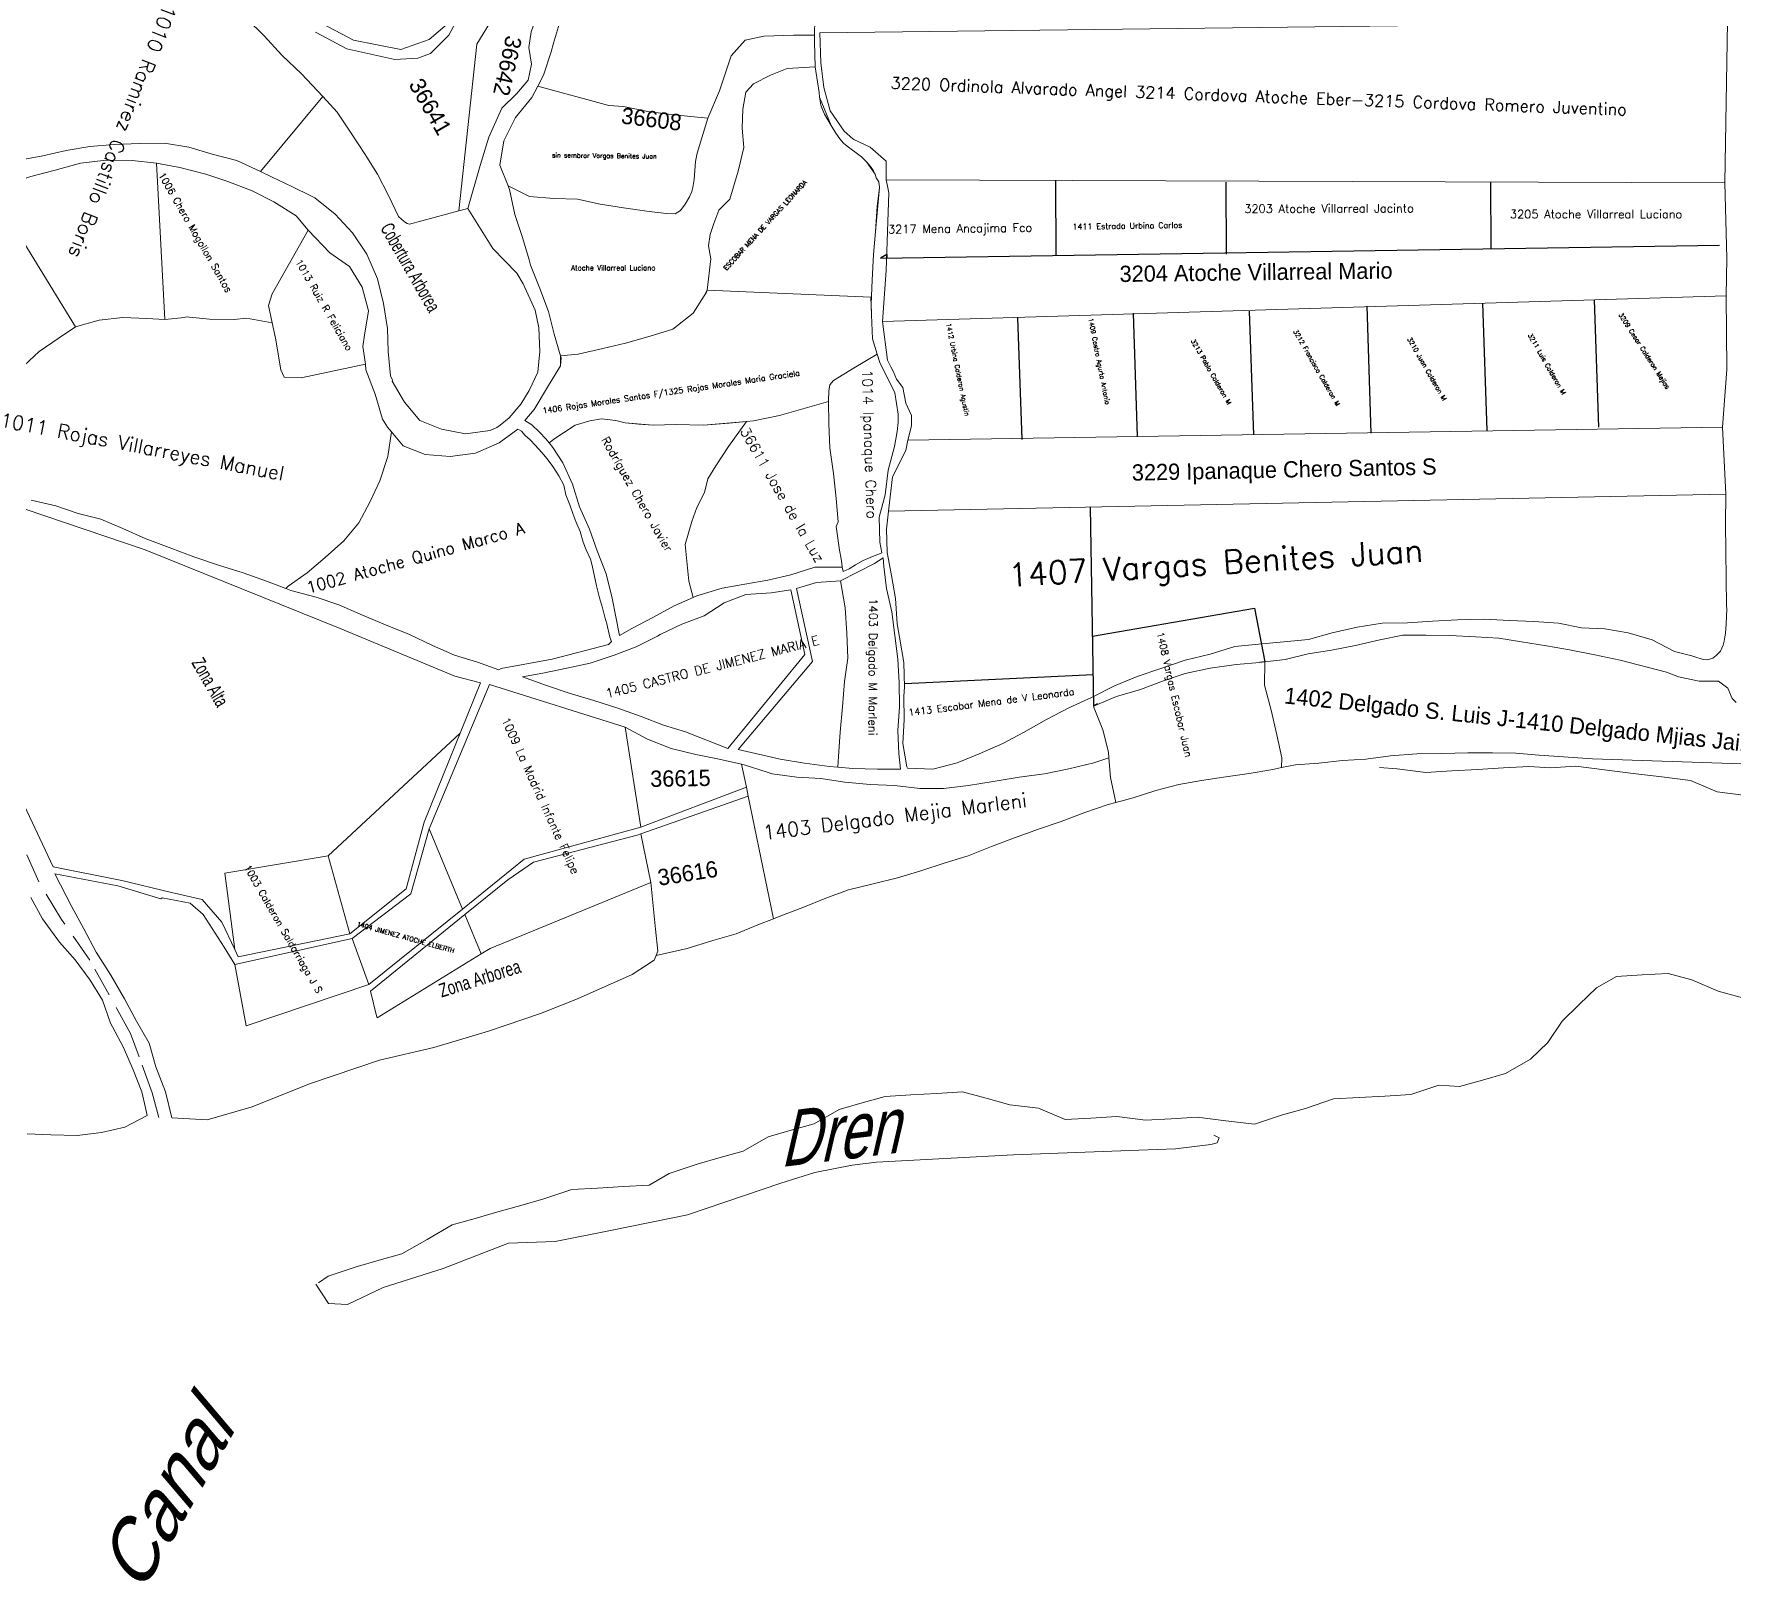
# Model space of a CAD drawing. Header units: metres. Extents: x 278 to 15006, y -2322 to 4522.
# Drawn here: x 10573 to 11308, y -1783 to -1114 of the extents above; entities that cross this region are included whole.
import ezdxf

# ---------------------------------------------------------------- set-up
doc = ezdxf.new("R2010")
doc.units = ezdxf.units.M
doc.header["$LTSCALE"] = 25.4
doc.header["$MEASUREMENT"] = 0
doc.linetypes.add('DASHED', pattern=[0.75, 0.5, -0.25])
for name, color, linetype in [('05', 7, 'Continuous'), ('17', 7, 'Continuous'), ('24', 7, 'Continuous'), ('51', 7, 'Continuous'), ('52', 7, 'Continuous'), ('PARCELAS', 3, 'Continuous'), ('TXTPARCEL', 7, 'Continuous')]:
    doc.layers.add(name, color=color, linetype=linetype)
doc.layers.add('MANZANAS', color=6, linetype='Continuous', lineweight=18)
doc.styles.add('Estilo1', font='simplex.shx', dxfattribs={"height": 5.1})
doc.styles.add('L100', font='simplex', dxfattribs={"height": 2.5})
doc.styles.add('L120', font='simplex', dxfattribs={"height": 3})
doc.styles.add('L140', font='simplex', dxfattribs={"height": 3.6})
doc.styles.add('L175', font='simplex', dxfattribs={"height": 4.4})
doc.styles.add('L200', font='simplex', dxfattribs={"height": 5.1})
doc.styles.add('L240', font='simplex', dxfattribs={"height": 6.1})
doc.styles.add('L80', font='simplex', dxfattribs={"height": 2})
doc.styles.add('ROMANS', font='romans.shx')

msp = doc.modelspace()

# ---------------------------------------------------------------- linework, layer by layer
at = {"layer": '05', "color": 0, "linetype": 'Continuous', "lineweight": 13}
for points in [[(11313.5, -1443.32), (11301.09, -1441.8), (11289.61, -1436.86), (11277.19, -1435.33), (11264.79, -1433.81), (11252.38, -1432.28), (11239.98, -1430.76), (11228.82, -1431.4), (11219.82, -1430.8), (11208.66, -1431.45), (11197.5, -1432.09), (11186.34, -1432.73), (11175.18, -1433.38), (11162.77, -1431.85), (11155.06, -1431.34)], [(10963.68, -1572.11), (10974.84, -1571.46), (10985.08, -1574.24), (10995.31, -1577), (11007.72, -1578.53), (11019.2, -1583.47), (11030.37, -1582.82), (11041.53, -1582.18), (11053.93, -1583.71), (11065.09, -1583.06), (11076.25, -1582.42), (11088.67, -1583.94), (11101.07, -1585.47), (11113.15, -1581.42), (11123.07, -1578.61), (11135.16, -1574.54), (11146.32, -1573.9), (11157.48, -1573.26), (11168.64, -1572.62), (11180.72, -1568.56), (11189.73, -1569.16), (11199.64, -1566.35), (11209.55, -1563.54), (11220.39, -1557.32), (11227.82, -1550.17), (11234.01, -1540.86), (11241.43, -1533.7), (11248.86, -1526.56), (11257.53, -1521.58), (11268.69, -1520.94), (11279.86, -1520.29), (11290.09, -1523.06), (11301.58, -1528), (11315.23, -1531.7)], [(10696.37, -1654.02), (10700.57, -1651.1), (10712.65, -1647.05), (10722.58, -1644.23), (10732.49, -1641.43), (10743.33, -1635.2), (10754.17, -1628.98), (10764.08, -1626.17), (10774.01, -1623.35), (10783.92, -1620.54), (10793.84, -1617.73), (10805.92, -1613.68), (10817.09, -1613.03), (10828.25, -1612.39), (10839.41, -1611.75), (10848.08, -1606.77), (10860.16, -1602.71), (10870.09, -1599.9), (10880, -1597.09), (10890.84, -1590.86), (10900.75, -1588.05), (10910.67, -1585.25), (10921.52, -1579.02), (10931.43, -1576.21), (10941.35, -1573.4), (10952.51, -1572.75), (10963.68, -1572.11)], [(11082.15, -1594.19), (11084.95, -1593.45), (11085.77, -1591.3), (11083.42, -1590.2)], [(11082.15, -1594.19), (11066.94, -1596.05), (11051.12, -1596.61), (10996.9, -1598.62), (10937.64, -1601.87), (10927.1, -1603.11), (10910.99, -1606.29), (10896.27, -1610.92), (10855.94, -1624.61), (10822.64, -1631.41), (10798.69, -1636.13), (10778.58, -1636.92), (10750.29, -1647.85), (10724.34, -1656.04), (10708.97, -1663.42), (10700.68, -1662.89), (10695.31, -1654.56)]]:
    msp.add_lwpolyline(points, dxfattribs=at)
at = {"layer": '17', "color": 0, "linetype": 'DASHED', "lineweight": 13}
msp.add_lwpolyline([(10627.44, -1582.61), (10624.57, -1571.85), (10618.83, -1556.28), (10615.15, -1546.17), (10597.62, -1514.6), (10585.34, -1496.94), (10575.45, -1480.63), (10567.98, -1463.91), (10561.91, -1447.75), (10556.39, -1428.86), (10537.63, -1374.42), (10527.54, -1309.69)], dxfattribs=at)
at = {"layer": '24', "color": 0, "linetype": 'Continuous', "lineweight": 13}
for p, q in [((10912.81, -1139.49), (10911.14, -1128.42)), ((10913.06, -1141.54), (10912.81, -1139.49)), ((10913.57, -1145.05), (10913.06, -1141.54)), ((10914.26, -1146.85), (10913.57, -1145.05)), ((10915.24, -1148.94), (10914.26, -1146.85)), ((10916.18, -1150.59), (10915.24, -1148.94)), ((10918.02, -1153.8), (10916.18, -1150.59)), ((10920.14, -1157.08), (10918.02, -1153.8)), ((10921.81, -1159.58), (10920.14, -1157.08)), ((10923.43, -1161.42), (10921.81, -1159.58)), ((10924.9, -1162.76), (10923.43, -1161.42)), ((10926.68, -1164.05), (10924.9, -1162.76)), ((10928.88, -1165.67), (10926.68, -1164.05)), ((10931.12, -1167.37), (10928.88, -1165.67)), ((10933.26, -1169.49), (10931.12, -1167.37)), ((10671.31, -1173.67), (10676.06, -1176.03)), ((10935.04, -1171.58), (10933.26, -1169.49)), ((10936.31, -1173.39), (10935.04, -1171.58)), ((10937.02, -1174.83), (10936.31, -1173.39)), ((10937.47, -1176.42), (10937.02, -1174.83)), ((10676.06, -1176.03), (10685.23, -1180.34)), ((10685.23, -1180.34), (10693.12, -1184.21)), ((10938.6, -1178.19), (10937.47, -1176.42)), ((10938, -1188.79), (10938.97, -1180.63)), ((10938.97, -1180.63), (10938.6, -1178.19)), ((10693.12, -1184.21), (10694.86, -1185.07)), ((10694.86, -1185.07), (10703.65, -1192.13)), ((10771.74, -1206.89), (10760.93, -1189.68)), ((10937.28, -1199.59), (10938, -1188.79)), ((10703.65, -1192.13), (10711.14, -1200.16)), ((10711.14, -1200.16), (10717.28, -1209.44)), ((10936.34, -1209.58), (10937.28, -1199.59)), ((10717.28, -1209.44), (10721.88, -1220.06)), ((10782.16, -1217.62), (10771.74, -1206.89)), ((10935.74, -1220.62), (10936.34, -1209.58)), ((10784.94, -1222.25), (10782.16, -1217.62)), ((10721.88, -1220.06), (10724.5, -1230.66)), ((10790.16, -1233.55), (10784.94, -1222.25)), ((10935.32, -1230.93), (10935.74, -1220.62)), ((10724.5, -1230.66), (10726.25, -1241.53)), ((10791.72, -1241.3), (10790.16, -1233.55)), ((10935.45, -1235.57), (10935.32, -1230.93)), ((10792.05, -1251.5), (10791.72, -1241.3)), ((10935.92, -1246.03), (10935.45, -1235.57)), ((10726.25, -1241.53), (10726.55, -1251.5)), ((10937.99, -1252.56), (10935.92, -1246.03)), ((10726.55, -1251.5), (10727.6, -1261.98)), ((10791.31, -1260.45), (10792.05, -1251.5)), ((10801.29, -1254.15), (10801, -1257.65)), ((10801.06, -1253.34), (10801.29, -1254.15)), ((10727.6, -1261.98), (10728.47, -1263.9)), ((10787.55, -1268.38), (10791.31, -1260.45)), ((10801, -1257.65), (10795.35, -1266.89)), ((10728.47, -1263.9), (10728.28, -1264.36)), ((10728.28, -1264.36), (10733.59, -1273.41)), ((10783.9, -1274.28), (10787.55, -1268.38)), ((10795.35, -1266.89), (10789.67, -1276.5)), ((10733.59, -1273.41), (10740.24, -1281.36)), ((10778.82, -1280.08), (10783.9, -1274.28)), ((10789.67, -1276.5), (10785.65, -1281.36)), ((10740.24, -1281.36), (10749.63, -1285.07)), ((10749.63, -1285.07), (10759.92, -1287.12)), ((10770.58, -1285.61), (10773.5, -1284.28)), ((10773.5, -1284.28), (10774.93, -1283.35)), ((10774.93, -1283.35), (10778.82, -1280.08)), ((10785.65, -1281.36), (10788.62, -1283.1)), ((10788.62, -1283.1), (10791.94, -1286.27)), ((10759.92, -1287.12), (10770.58, -1285.61)), ((10791.94, -1286.27), (10794.75, -1289.15)), ((10794.75, -1289.15), (10796.07, -1290.92)), ((10621.52, -1337.16), (10569.67, -1319.63)), ((10705.78, -1371.18), (10621.52, -1337.16)), ((10755.39, -1391.86), (10705.78, -1371.18)), ((10742.12, -1454.88), (10766.4, -1394.7)), ((10766.4, -1394.7), (10755.39, -1391.86)), ((10569.18, -1447.62), (10581.78, -1474.21)), ((10734.31, -1483.68), (10742.12, -1454.88)), ((10581.78, -1474.21), (10611.44, -1480.13)), ((10582.48, -1477.26), (10609.65, -1482.37)), ((10589.78, -1491.48), (10582.48, -1477.26)), ((10609.65, -1482.37), (10628.23, -1487.97)), ((10611.44, -1480.13), (10632.9, -1485.35)), ((10709.95, -1503.1), (10734.31, -1483.68)), ((10628.23, -1487.97), (10628.81, -1487.62)), ((10628.81, -1487.62), (10640.92, -1489.87)), ((10632.9, -1485.35), (10646.16, -1488.33)), ((10640.92, -1489.87), (10646.54, -1494.84)), ((10646.16, -1488.33), (10654.61, -1498.13)), ((10595.03, -1501.02), (10589.78, -1491.48)), ((10646.54, -1494.84), (10655.58, -1508.9)), ((10654.61, -1498.13), (10660.2, -1509.87)), ((10600.36, -1511.11), (10595.03, -1501.02)), ((10606.62, -1521.01), (10600.36, -1511.11)), ((10655.58, -1508.9), (10660.26, -1516.44)), ((10842.33, -1512.56), (10841.49, -1514.5)), ((10841.49, -1514.5), (10832.08, -1520.69)), ((10612.5, -1531.24), (10606.62, -1521.01)), ((10832.08, -1520.69), (10808.38, -1531.32)), ((10617.67, -1540.85), (10612.5, -1531.24)), ((10808.38, -1531.32), (10792.45, -1537.64)), ((10623.19, -1550.47), (10617.67, -1540.85)), ((10792.45, -1537.64), (10769.92, -1545.19)), ((10769.92, -1545.19), (10746.29, -1552.27)), ((10626.07, -1560.7), (10623.19, -1550.47)), ((10746.29, -1552.27), (10722.78, -1557.79)), ((10630.27, -1571.43), (10626.07, -1560.7)), ((10722.78, -1557.79), (10692.59, -1568.04)), ((10633.02, -1582.62), (10630.27, -1571.43)), ((10692.59, -1568.04), (10667.7, -1577.95)), ((10667.7, -1577.95), (10648.29, -1583.51)), ((10648.29, -1583.51), (10633.02, -1582.62))]:
    msp.add_line(p, q, dxfattribs=at)
at = {"layer": 'MANZANAS', "color": 0, "linetype": 'Continuous', "lineweight": 13}
for p, q in [((10912.81, -1139.49), (10911.14, -1128.42)), ((10913.06, -1141.54), (10918.02, -1153.8)), ((10913.57, -1145.05), (10913.06, -1141.54)), ((10914.26, -1146.85), (10913.57, -1145.05)), ((10915.24, -1148.94), (10914.26, -1146.85)), ((10916.18, -1150.59), (10915.24, -1148.94)), ((10918.02, -1153.8), (10916.18, -1150.59)), ((10920.14, -1157.08), (10918.02, -1153.8)), ((10921.81, -1159.58), (10920.14, -1157.08)), ((10923.43, -1161.42), (10921.81, -1159.58)), ((10924.9, -1162.76), (10923.43, -1161.42)), ((10926.68, -1164.05), (10924.9, -1162.76)), ((10928.88, -1165.67), (10926.68, -1164.05)), ((10931.12, -1167.37), (10928.88, -1165.67)), ((10933.26, -1169.49), (10931.12, -1167.37)), ((10671.31, -1173.67), (10676.06, -1176.03)), ((10935.04, -1171.58), (10933.26, -1169.49)), ((10937.02, -1174.83), (10933.26, -1169.49)), ((10936.31, -1173.39), (10935.04, -1171.58)), ((10937.47, -1176.42), (10937.02, -1174.83)), ((10676.06, -1176.03), (10685.23, -1180.34)), ((10685.23, -1180.34), (10693.12, -1184.21)), ((10937.28, -1199.59), (10938.97, -1180.63)), ((10938.6, -1178.19), (10937.47, -1176.42)), ((10938, -1188.79), (10938.97, -1180.63)), ((10938.97, -1180.63), (10938.6, -1178.19)), ((10693.12, -1184.21), (10694.86, -1185.07)), ((10694.86, -1185.07), (10703.65, -1192.13)), ((10771.74, -1206.89), (10760.93, -1189.68)), ((10703.65, -1192.13), (10711.14, -1200.16)), ((10711.14, -1200.16), (10717.28, -1209.44)), ((10936.34, -1209.58), (10937.28, -1199.59)), ((10717.28, -1209.44), (10721.88, -1220.06)), ((10782.16, -1217.62), (10771.74, -1206.89)), ((10935.74, -1220.62), (10936.34, -1209.58)), ((10784.94, -1222.25), (10782.16, -1217.62)), ((10721.88, -1220.06), (10724.5, -1230.66)), ((10790.16, -1233.55), (10784.94, -1222.25)), ((10935.32, -1230.93), (10935.74, -1220.62)), ((10724.5, -1230.66), (10726.25, -1241.53)), ((10791.72, -1241.3), (10790.16, -1233.55)), ((10935.45, -1235.57), (10935.32, -1230.93)), ((10792.05, -1251.5), (10791.72, -1241.3)), ((10935.92, -1246.03), (10935.45, -1235.57)), ((10726.25, -1241.53), (10726.55, -1251.5)), ((10937.99, -1252.56), (10935.92, -1246.03)), ((10726.55, -1251.5), (10727.6, -1261.98)), ((10791.31, -1260.45), (10792.05, -1251.5)), ((10801.29, -1254.15), (10801, -1257.65)), ((10801.06, -1253.34), (10801.29, -1254.15)), ((10727.6, -1261.98), (10728.47, -1263.9)), ((10787.55, -1268.38), (10791.31, -1260.45)), ((10801, -1257.65), (10795.35, -1266.89)), ((10728.47, -1263.9), (10728.28, -1264.36)), ((10728.28, -1264.36), (10733.59, -1273.41)), ((10783.9, -1274.28), (10787.55, -1268.38)), ((10795.35, -1266.89), (10789.67, -1276.5)), ((10733.59, -1273.41), (10740.24, -1281.36)), ((10778.82, -1280.08), (10783.9, -1274.28)), ((10789.67, -1276.5), (10785.65, -1281.36)), ((10740.24, -1281.36), (10749.63, -1285.07)), ((10749.63, -1285.07), (10759.92, -1287.12)), ((10770.58, -1285.61), (10773.5, -1284.28)), ((10773.5, -1284.28), (10774.93, -1283.35)), ((10774.93, -1283.35), (10778.82, -1280.08)), ((10785.65, -1281.36), (10788.62, -1283.1)), ((10788.62, -1283.1), (10791.94, -1286.27)), ((10759.92, -1287.12), (10770.58, -1285.61)), ((10791.94, -1286.27), (10794.75, -1289.15)), ((10794.75, -1289.15), (10796.07, -1290.92)), ((10621.52, -1337.16), (10569.67, -1319.63)), ((10705.78, -1371.18), (10621.52, -1337.16)), ((10755.39, -1391.86), (10705.78, -1371.18)), ((10742.12, -1454.88), (10766.4, -1394.7)), ((10766.4, -1394.7), (10755.39, -1391.86)), ((10569.18, -1447.62), (10581.78, -1474.21)), ((10734.31, -1483.68), (10742.12, -1454.88)), ((10581.78, -1474.21), (10611.44, -1480.13)), ((10582.48, -1477.26), (10609.65, -1482.37)), ((10589.78, -1491.48), (10582.48, -1477.26)), ((10609.65, -1482.37), (10628.23, -1487.97)), ((10611.44, -1480.13), (10632.9, -1485.35)), ((10709.95, -1503.1), (10734.31, -1483.68)), ((10628.23, -1487.97), (10628.81, -1487.62)), ((10628.81, -1487.62), (10640.92, -1489.87)), ((10632.9, -1485.35), (10646.16, -1488.33)), ((10640.92, -1489.87), (10646.54, -1494.84)), ((10646.16, -1488.33), (10654.61, -1498.13)), ((10595.03, -1501.02), (10589.78, -1491.48)), ((10646.54, -1494.84), (10655.58, -1508.9)), ((10654.61, -1498.13), (10660.2, -1509.87)), ((10600.36, -1511.11), (10595.03, -1501.02)), ((10606.62, -1521.01), (10600.36, -1511.11)), ((10655.58, -1508.9), (10660.26, -1516.44)), ((10842.33, -1512.56), (10841.49, -1514.5)), ((10841.49, -1514.5), (10832.08, -1520.69)), ((10612.5, -1531.24), (10606.62, -1521.01)), ((10832.08, -1520.69), (10808.38, -1531.32)), ((10617.67, -1540.85), (10612.5, -1531.24)), ((10808.38, -1531.32), (10792.45, -1537.64)), ((10623.19, -1550.47), (10617.67, -1540.85)), ((10792.45, -1537.64), (10769.92, -1545.19)), ((10769.92, -1545.19), (10746.29, -1552.27)), ((10626.07, -1560.7), (10623.19, -1550.47)), ((10746.29, -1552.27), (10722.78, -1557.79)), ((10630.27, -1571.43), (10626.07, -1560.7)), ((10722.78, -1557.79), (10692.59, -1568.04)), ((10633.02, -1582.62), (10630.27, -1571.43)), ((10692.59, -1568.04), (10667.7, -1577.95)), ((10667.7, -1577.95), (10648.29, -1583.51)), ((10648.29, -1583.51), (10633.02, -1582.62))]:
    msp.add_line(p, q, dxfattribs=at)
at = {"layer": 'PARCELAS', "color": 0}
for p, q in [((10941.86, -1177.24), (10941.86, -1177.24)), ((10941.86, -1177.24), (10941.86, -1177.24)), ((11015.04, -1177.51), (11015.24, -1209.98)), ((11088.7, -1178.22), (11088.89, -1209.35)), ((11203.05, -1178.2), (11203.22, -1207.02)), ((10939.35, -1211.17), (11302.1, -1205.47)), ((10942.13, -1209.58), (10939.35, -1211.17)), ((10942.13, -1209.58), (10942.08, -1211.13)), ((11098.82, -1234), (11100.63, -1287.44)), ((11149.56, -1231.83), (11151.43, -1286.81)), ((11199.68, -1230.6), (11201.55, -1285.58)), ((11247.89, -1229.15), (11249.75, -1284.13)), ((10998.68, -1236.91), (11000.46, -1289.51)), ((11048.57, -1234.91), (11050.38, -1288.22)), ((11029.99, -1318.74), (11031.52, -1404.7)), ((11030.98, -1374.55), (11101.12, -1362.47)), ((11101.12, -1362.47), (11105.59, -1385.66)), ((11105.59, -1385.66), (11103.33, -1385.96)), ((11031.28, -1391.25), (10949.91, -1395.12)), ((11031.45, -1400.53), (11031.52, -1404.7)), ((11033.26, -1403.7), (11031.52, -1404.7)), ((11031.52, -1404.7), (11031.52, -1404.7)), ((10700.58, -1469.49), (10757.57, -1416.58)), ((10757.57, -1416.58), (10757.57, -1416.58)), ((10700.58, -1469.49), (10700.58, -1469.49))]:
    msp.add_line(p, q, dxfattribs=at)
at = {"layer": 'PARCELAS', "color": 0, "linetype": 'Continuous', "lineweight": 13}
for points in [[(10757.12, -1190.69), (10764.82, -1118.61), (10771.92, -1107.13), (10781.69, -1091.55), (10797.42, -1075.57), (10814.84, -1063.19), (10812.01, -1067.9), (10805.23, -1075.95), (10798.69, -1087.46), (10791.58, -1104.45), (10788.39, -1113.31), (10787.42, -1120.09), (10788.56, -1127.31), (10787.12, -1134.23), (10782.01, -1140.15), (10775.7, -1146.32), (10770.03, -1158.78), (10766.37, -1171.07), (10760.93, -1189.68), (10757.12, -1190.69)], [(10913.09, -1113.71), (11305.61, -1108.96), (11304.39, -1178.57), (10941.86, -1177.24), (10941.83, -1169.25), (10934.91, -1163.09), (10927.88, -1159.85), (10927.47, -1159.49), (10923.72, -1156.29), (10917.61, -1147.46), (10914.84, -1137.41), (10913.55, -1126.73), (10913.09, -1113.71)], [(10864.71, -1150.56), (10869.73, -1138.81), (10874.83, -1123.67), (10880.84, -1116.98), (10889, -1115.23), (10901.84, -1114.79), (10910.87, -1114.78), (10910.84, -1117.8), (10911.14, -1128.42), (10899.08, -1129.11), (10891.84, -1132.03), (10884.54, -1135.84), (10881.19, -1139.43), (10879.87, -1146.75), (10879.57, -1154.96), (10880.36, -1163.29), (10877.85, -1173.54), (10874.25, -1185.57), (10869.47, -1190.35), (10867.36, -1196.11), (10865.81, -1200.85), (10864.97, -1205.77), (10865.99, -1211.39), (10864.47, -1225.02), (10864.16, -1225.88), (10863.22, -1227.35), (10858.37, -1234.87), (10849.54, -1241.78), (10839.77, -1244.85), (10829.19, -1247.92), (10819.29, -1250.16), (10808.64, -1252.69), (10801.06, -1253.34), (10798.33, -1243.96), (10795.79, -1234.12), (10792.17, -1224.21), (10788.14, -1214.18), (10787.52, -1211.89), (10784.59, -1202.16), (10781.28, -1192.19), (10779.05, -1181.47), (10778.43, -1179.92), (10787.6, -1184.52), (10798.09, -1185.3), (10808.32, -1185.65), (10818.12, -1187.86), (10828.33, -1189.38), (10839.4, -1190.98), (10846.84, -1191.9), (10850.61, -1192.04), (10852.99, -1190.56), (10854.89, -1187.85), (10856.78, -1184.69), (10857.85, -1182.35), (10858.25, -1180.63), (10858.81, -1177.18), (10859.12, -1173.31), (10859.39, -1169.36), (10860.12, -1165.82), (10864.71, -1150.56)], [(10864.71, -1150.56), (10860.12, -1165.82), (10859.39, -1169.36), (10859.12, -1173.31), (10858.81, -1177.18), (10858.25, -1180.63), (10857.85, -1182.35), (10856.78, -1184.69), (10854.89, -1187.85), (10852.99, -1190.56), (10850.61, -1192.04), (10846.84, -1191.9), (10839.4, -1190.98), (10828.33, -1189.38), (10818.12, -1187.86), (10808.32, -1185.65), (10798.09, -1185.3), (10787.6, -1184.52), (10778.43, -1179.92), (10774.86, -1170.96), (10776.53, -1160.42), (10781.55, -1150.28), (10788.63, -1141.72), (10791.3, -1136.73), (10821.89, -1145.22), (10828.23, -1145.62), (10838.79, -1147.74), (10850.03, -1149.25), (10864.71, -1150.56)], [(10629.98, -1237.63), (10626.37, -1170.03), (10615.8, -1168.88), (10604.64, -1168.72), (10593.57, -1170.12), (10582.64, -1173.17), (10572.09, -1175.88), (10561.27, -1179.55), (10555.21, -1182.01), (10591.37, -1240.8), (10601.6, -1237.92), (10611.88, -1236.74), (10622.16, -1237.18), (10629.98, -1237.63)], [(10647.73, -1174.88), (10657.27, -1178.05), (10667.71, -1181.97), (10677.18, -1186.81), (10686.75, -1192.83), (10691.98, -1199.04), (10676.42, -1226.51), (10674.8, -1231.64), (10676.44, -1239.15), (10665.34, -1237.07), (10660, -1237.6), (10649.32, -1237.5), (10639.14, -1236.43), (10638.44, -1236.83), (10629.98, -1237.63), (10626.37, -1170.03), (10636.45, -1171.9), (10647.73, -1174.88)], [(10555.21, -1182.01), (10591.37, -1240.8), (10583.86, -1245.8), (10575.73, -1251.51), (10567.05, -1259.49), (10561.12, -1267.85), (10557.26, -1273.18), (10491.03, -1224.75), (10492.34, -1223.17), (10500.88, -1215.95), (10503.73, -1214.09), (10512.51, -1207.09), (10520.77, -1200.38), (10530.57, -1193.95), (10540.61, -1188.53), (10550.9, -1183.77), (10555.21, -1182.01)], [(11304.39, -1178.57), (11305.33, -1211.09), (11304.97, -1227.4), (10940.28, -1238.46), (10941.89, -1216.49), (10943.04, -1182.91), (10942.42, -1180.03), (10941.86, -1177.24)], [(10716.78, -1256.88), (10715.63, -1249.36), (10716.24, -1244.4), (10717.97, -1233.94), (10715.32, -1223.71), (10709.83, -1214.75), (10701.34, -1208.79), (10691.98, -1199.04), (10676.42, -1226.51), (10674.8, -1231.64), (10676.44, -1239.15), (10677.86, -1245.64), (10680.11, -1259.34), (10681.61, -1262.52), (10688.94, -1262.83), (10716.78, -1256.88)], [(10881.46, -1281.71), (10862.91, -1283.34), (10850.83, -1283.01), (10841.17, -1283.25), (10828.98, -1282.29), (10825.02, -1281.23), (10818.81, -1280.64), (10813.75, -1281.47), (10807.45, -1283.35), (10802.31, -1286.65), (10798.64, -1289.11), (10796.07, -1290.92), (10794.75, -1289.15), (10791.94, -1286.27), (10788.62, -1283.1), (10785.65, -1281.36), (10789.67, -1276.5), (10795.35, -1266.89), (10801, -1257.65), (10801.06, -1253.34), (10808.64, -1252.69), (10819.29, -1250.16), (10829.19, -1247.92), (10839.77, -1244.85), (10849.54, -1241.78), (10858.37, -1234.87), (10863.22, -1227.35), (10864.47, -1225.02), (10935.15, -1227.94), (10935.45, -1235.57), (10935.92, -1246.03), (10937.99, -1252.56), (10928, -1258.54), (10919.13, -1263.97), (10917.53, -1265.81), (10916.98, -1268.67), (10916.84, -1272.44), (10916.88, -1273.11), (10895.76, -1279.12), (10884.52, -1281.42)], [(11304.97, -1227.4), (11305.27, -1259.28), (11303.46, -1284.16), (10951.17, -1289.86), (10952.73, -1283.64), (10952.81, -1279.15), (10950.35, -1273.84), (10949.01, -1267.1), (10946.23, -1263.46), (10944.83, -1259.94), (10943.87, -1258.07), (10942.36, -1255.24), (10940.28, -1238.46)], [(10922.84, -1344.75), (10922.62, -1343.15), (10922.36, -1341.1), (10921.61, -1337.39), (10920.21, -1327.12), (10921.13, -1325.1), (10920.27, -1314.97), (10919.07, -1304.25), (10917.41, -1293.1), (10917.11, -1282.54), (10916.88, -1273.11), (10916.84, -1272.44), (10916.98, -1268.67), (10917.53, -1265.81), (10919.13, -1263.97), (10928, -1258.54), (10937.99, -1252.56), (10939.15, -1256.28), (10945.64, -1269.39), (10947.07, -1278.49), (10947.05, -1282.08), (10946.65, -1286), (10945.46, -1292.56), (10942.64, -1302.71), (10941.37, -1313.36), (10938.8, -1323.13), (10939.05, -1333.83), (10939.91, -1338.53), (10938.16, -1339.23), (10935.89, -1340.14), (10931.85, -1341.77), (10928.58, -1343.64), (10925.89, -1345.39), (10923.21, -1346.5), (10922.84, -1344.75)], [(10881.46, -1281.71), (10884.52, -1281.42), (10895.76, -1279.12), (10916.88, -1273.11), (10917.11, -1282.54), (10917.41, -1293.1), (10919.07, -1304.25), (10920.27, -1314.97), (10921.13, -1325.1), (10920.21, -1327.12), (10921.61, -1337.39), (10922.36, -1341.1), (10922.62, -1343.15), (10922.84, -1344.75), (10911.01, -1344.62), (10900.64, -1348.04), (10890.64, -1350.32), (10880.75, -1351.97), (10870.9, -1353.7), (10859.94, -1357.11), (10858.44, -1357.77), (10856.45, -1350.76), (10854.94, -1334.86), (10857.84, -1325), (10859.93, -1318.92), (10863.24, -1312.35), (10864.8, -1306.49), (10868.22, -1300.88), (10873.72, -1292.49), (10881.46, -1281.71)], [(10682.27, -1353.92), (10683.3, -1352.91), (10691.47, -1347.07), (10699.25, -1340.52), (10707.34, -1333.33), (10713.85, -1325.57), (10718.61, -1316.6), (10722.96, -1307.31), (10726.38, -1296.8), (10727.99, -1286.24), (10732.97, -1292.21), (10742.56, -1296.06), (10753.4, -1296.86), (10764.34, -1295.43), (10774.56, -1290.94), (10782.6, -1285.06), (10784.21, -1285.86), (10785.75, -1287.74), (10787.92, -1289.72), (10790.16, -1292.01), (10792.9, -1295.17), (10795.25, -1297.86), (10797.72, -1301.16), (10800.29, -1305.22), (10802.49, -1309.26), (10803.4, -1313.46), (10805.04, -1317.72), (10806.42, -1321.53), (10807.7, -1324.96), (10809.52, -1329.33), (10810.85, -1333.87), (10812.16, -1337.15), (10814.01, -1341.17), (10814.7, -1343.99), (10816.6, -1352.71), (10817.89, -1357.97), (10819.21, -1362.28), (10820.25, -1366.29), (10821, -1369.21), (10822.36, -1375), (10823.09, -1376.85), (10821.73, -1378.12), (10797.46, -1384.45), (10775.35, -1388.51), (10774.38, -1389.08), (10765.11, -1385.73), (10755.21, -1382.76), (10745.66, -1378.57), (10735.79, -1373.85), (10725.43, -1369.66), (10715.37, -1365.4), (10705.22, -1360.97), (10695.44, -1357.59), (10684.48, -1354.77), (10682.27, -1353.92)], [(10858.44, -1357.77), (10856.45, -1350.76), (10854.94, -1334.86), (10857.84, -1325), (10859.93, -1318.92), (10863.24, -1312.35), (10864.8, -1306.49), (10868.22, -1300.88), (10873.72, -1292.49), (10881.46, -1281.71), (10873.92, -1282.44), (10862.91, -1283.34), (10850.83, -1283.01), (10841.17, -1283.25), (10834.92, -1282.81), (10828.98, -1282.29), (10825.02, -1281.23), (10818.81, -1280.64), (10813.75, -1281.47), (10807.45, -1283.35), (10802.31, -1286.65), (10798.64, -1289.11), (10796.07, -1290.92), (10797.66, -1293.01), (10802.02, -1299.61), (10806.18, -1308.87), (10809.26, -1318.64), (10813.62, -1328.24), (10816.85, -1337.69), (10820.78, -1347.54), (10823.35, -1358.05), (10826.53, -1374.22), (10831.9, -1371.13), (10841, -1366.49), (10850.16, -1361.35), (10858.44, -1357.77)], [(11303.46, -1284.16), (11304.78, -1313.18), (10942.85, -1320.5), (10944.56, -1305.64), (10950.35, -1294.25), (10951.17, -1289.86)], [(11304.78, -1313.18), (10942.85, -1320.5), (10941.97, -1328.24), (10942.32, -1338.3), (10944.14, -1348.32), (10945.88, -1358.16), (10946.56, -1369.19), (10947.56, -1374.95), (10949.49, -1385.95), (10949.79, -1396.5), (10949.44, -1400.51), (10949.62, -1410.67), (10949, -1420.83), (10950.71, -1431.03), (10951.01, -1431.55), (10961.96, -1431.95), (10972.59, -1429.19), (10982.05, -1425.37), (10992.28, -1420.89), (11001.23, -1416.2), (11011.2, -1410.48), (11020.82, -1405.54), (11030.54, -1400.99), (11040.56, -1395.93), (11050.36, -1391.92), (11060.6, -1388.46), (11071.1, -1384.86), (11081.89, -1382.35), (11092.62, -1378.95), (11102.77, -1377.96), (11113.73, -1376.98), (11124.47, -1376), (11134.71, -1373.12), (11145.49, -1370.62), (11156.23, -1368.84), (11167.24, -1368.74), (11178.04, -1368.08), (11188.76, -1367.45), (11200.34, -1367.15), (11211.26, -1367.69), (11221.81, -1368.2), (11232.56, -1368.84), (11242.39, -1370.91), (11252.46, -1371.36), (11262.68, -1373.1), (11272.93, -1376.09), (11282.63, -1381.13), (11290.07, -1383), (11291.37, -1383.5), (11294.97, -1384.55), (11296.95, -1384.79), (11299.15, -1383.99), (11300.69, -1382.87), (11302.46, -1380.93), (11303.66, -1378.4), (11304.05, -1376.68), (11304.76, -1373.27), (11304.94, -1369.36), (11305.27, -1362.72), (11305.19, -1361.37), (11304.67, -1325.93), (11304.78, -1313.18)], [(10922.15, -1350.57), (10924.17, -1362.32), (10924.89, -1373.21), (10925.25, -1384.08), (10923.77, -1394.15), (10922.95, -1404.99), (10921.97, -1415.94), (10921.24, -1426.51), (10920.93, -1431.13), (10927.45, -1431.71), (10938.13, -1432.03), (10948.03, -1431.99), (10947.28, -1425.27), (10946.84, -1415.26), (10947.55, -1405.05), (10947.48, -1394.49), (10946.81, -1384.49), (10945.55, -1374.26), (10944.29, -1364.03), (10941.91, -1353.87), (10940.87, -1344.43), (10940.57, -1340.68), (10936.85, -1343.05), (10922.15, -1350.57)], [(10920.93, -1431.13), (10921.24, -1426.51), (10921.97, -1415.94), (10922.95, -1404.99), (10923.77, -1394.15), (10925.25, -1384.08), (10924.89, -1373.21), (10924.17, -1362.32), (10922.15, -1350.57), (10911.76, -1351.35), (10903.09, -1353.93), (10909.96, -1385.41), (10877.88, -1423.48), (10896.04, -1427.6), (10906.53, -1429.41), (10917.36, -1430.8), (10920.93, -1431.13)], [(10900.56, -1354.46), (10906.66, -1382.36), (10873.41, -1423.12), (10855.13, -1415.8), (10845.51, -1412.91), (10835.89, -1409.21), (10825.79, -1405.66), (10815.43, -1402.27), (10804.85, -1399.12), (10794.98, -1395.79), (10784.68, -1392.02), (10793.47, -1390.55), (10803.74, -1388.34), (10813.91, -1386.19), (10824.24, -1382.68), (10833.76, -1379.18), (10843.02, -1374.44), (10844.15, -1373.79), (10853.49, -1369.35), (10863.13, -1365.66), (10871.81, -1360.1), (10881.19, -1356.56), (10892.07, -1355.84), (10900.56, -1354.46)], [(11041.17, -1446.39), (11038.85, -1435.55), (11038.12, -1427.03), (11037.91, -1424.67), (11035.47, -1415), (11031.79, -1405.58), (11031.52, -1404.7), (11041.42, -1400.63), (11051.85, -1397.52), (11061.23, -1393.98), (11071.07, -1390.63), (11081.87, -1388.36), (11093.07, -1386.77), (11103.33, -1385.96), (11105.59, -1385.66), (11105.37, -1395.74), (11108.23, -1406.54), (11110.77, -1417.2), (11112.86, -1427.06), (11112.75, -1431.28), (11108.93, -1432.09), (11098.78, -1433.88), (11088.65, -1435.32), (11078.18, -1436.95), (11068.29, -1438.6), (11058.36, -1441.18), (11048.63, -1444.34), (11041.17, -1446.39)], [(10758.73, -1492.43), (10744.33, -1457.71), (10770.32, -1395.37), (10829.05, -1413.86), (10835.73, -1457.01), (10785.32, -1470.95), (10758.73, -1492.43)], [(10835.73, -1457.01), (10829.05, -1413.86), (10838.65, -1419.03), (10848.92, -1423.05), (10859.59, -1425.58), (10869.65, -1427.65), (10879.32, -1429.82), (10881.38, -1439.81), (10835.73, -1457.01)], [(11038.12, -1427.03), (11038.85, -1435.55), (11041.17, -1446.39), (11037.87, -1447.29), (11027.77, -1450.78), (11017.51, -1454.6), (11007.75, -1457.89), (10997.27, -1461.72), (10987.32, -1465.48), (10977.29, -1469.5), (10967.34, -1472.45), (10956.87, -1475.92), (10946.75, -1478.97), (10936.15, -1481.59), (10925.5, -1484.13), (10915.81, -1487.74), (10905.83, -1491.85), (10896.36, -1495.44), (10893.06, -1496.69), (10882.15, -1443.61), (10881.38, -1439.81), (10879.32, -1429.82), (10880.41, -1430.11), (10890.41, -1433.25), (10892.6, -1434.07), (10903.16, -1435.38), (10913.59, -1436.09), (10923.94, -1437.64), (10934.88, -1438.62), (10945.48, -1438.99), (10956.4, -1440.34), (10966.65, -1440.33), (10977.41, -1438.99), (10988.11, -1437.34), (10999.39, -1435.48), (11010.33, -1434.05), (11020.81, -1431.83), (11031.63, -1429.19), (11038.12, -1427.03)], [(10893.06, -1496.69), (10882.15, -1443.61), (10835.77, -1459.97), (10840.12, -1480.94), (10842.07, -1501.17), (10843.16, -1510.61), (10842.33, -1512.56), (10855.87, -1509.47), (10866.91, -1506.01), (10877, -1503.1), (10886.32, -1499.25), (10893.06, -1496.69)], [(10744.33, -1457.71), (10758.73, -1492.43), (10718.25, -1525.11), (10710.95, -1505.23), (10736.37, -1485.83), (10744.33, -1457.71)], [(10759.71, -1494.8), (10778.21, -1479.78), (10789.38, -1472.2), (10834.24, -1460.52), (10835.77, -1459.97), (10840.12, -1480.94), (10770.67, -1509.48), (10766.8, -1511.86), (10759.71, -1494.8)], [(10709.95, -1503.1), (10700.58, -1469.49), (10655.95, -1476.92), (10660.2, -1509.87), (10661.76, -1513.14), (10709.95, -1503.1)], [(10759.71, -1494.8), (10766.8, -1511.86), (10721.84, -1539.44), (10721.65, -1539.15), (10718.93, -1527.93), (10759.71, -1494.8)], [(10710.95, -1505.23), (10660.26, -1516.44), (10665.15, -1542.93), (10718.25, -1525.11), (10710.95, -1505.23)]]:
    msp.add_lwpolyline(points, close=True, dxfattribs=at)
for points in [[(10567.06, -1168.73), (10577.21, -1166.94), (10587.29, -1164.61), (10597.58, -1162.86), (10608.14, -1161.97), (10619.19, -1161.52), (10629.9, -1161.49), (10640.34, -1163.21), (10650.5, -1166.25), (10661.14, -1168.92), (10671.31, -1173.67), (10698.29, -1141.33), (10689.13, -1131.51), (10680.64, -1123.35), (10673, -1115.06), (10665.48, -1107.68), (10663.25, -1105.5), (10658.88, -1101.84), (10652.67, -1096.43), (10647.32, -1086.24), (10643.39, -1079.68), (10643.39, -1079.68), (10614.52, -1099.75), (10570.62, -1077.26)], [(10760.04, -1101.36), (10752.72, -1114.75), (10744.8, -1122.64), (10739.41, -1124.76), (10729.36, -1125.31), (10708.63, -1120.68), (10695.19, -1113.45)], [(10665.48, -1107.68), (10673, -1115.06), (10680.64, -1123.35), (10689.13, -1131.51), (10698.29, -1141.33), (10704.51, -1148.05), (10710.49, -1157.07), (10716.58, -1166.26), (10717.31, -1167.45), (10721.87, -1174.87), (10726.7, -1184.08), (10731.07, -1193.11), (10733.67, -1195.42), (10734.78, -1196.16), (10735.82, -1196.37), (10757.12, -1190.69), (10764.82, -1118.61), (10771.92, -1107.13)], [(10910.98, -1107.8), (10910.87, -1114.78), (10901.84, -1114.79), (10889, -1115.23), (10880.84, -1116.98), (10874.83, -1123.67), (10869.73, -1138.81), (10864.71, -1150.56), (10850.03, -1149.25), (10838.79, -1147.74), (10828.23, -1145.62), (10821.89, -1145.22), (10791.3, -1136.73), (10793.72, -1132.11), (10797.03, -1122.02), (10797.98, -1118.24), (10801.07, -1108.17)], [(10698.09, -1109.85), (10711.48, -1116.97), (10732, -1120.91), (10744.22, -1116.57), (10752.11, -1110.02)], [(10567.05, -1259.49), (10575.73, -1251.51), (10583.86, -1245.8), (10591.37, -1240.8), (10601.6, -1237.92), (10611.88, -1236.74), (10622.16, -1237.18), (10629.98, -1237.63), (10638.44, -1236.83), (10639.14, -1236.43), (10649.32, -1237.5), (10660, -1237.6), (10665.34, -1237.07), (10676.44, -1239.15), (10676.44, -1239.15), (10677.86, -1245.64), (10680.11, -1259.34), (10681.61, -1262.52), (10688.94, -1262.83), (10716.78, -1256.88), (10716.93, -1259.46), (10720.89, -1269.98), (10724.07, -1280.72), (10726.28, -1284.18), (10727.99, -1286.24), (10726.38, -1296.8), (10722.96, -1307.31), (10718.61, -1316.6), (10713.85, -1325.57), (10707.34, -1333.33), (10699.25, -1340.52), (10691.47, -1347.07), (10683.3, -1352.91), (10682.27, -1353.92), (10674, -1350.76), (10663.83, -1347.13), (10653.25, -1343.76), (10642.48, -1340.26), (10631.8, -1336.12), (10621.55, -1332.32), (10611.76, -1327.91), (10602.35, -1323.98), (10592.48, -1321.46), (10582.83, -1318.12), (10572.26, -1315.76)], [(11311.78, -1429.65), (11247.18, -1427.46), (11224.16, -1425.89), (11214.03, -1425.13), (11203.89, -1424.95), (11193.23, -1424.86), (11182.06, -1425.27), (11171.27, -1425.35), (11159.89, -1426.24), (11149.26, -1427.61), (11139.13, -1428.24), (11128.86, -1429.41), (11118.77, -1430.13), (11112.75, -1431.28), (11112.75, -1431.28), (11112.86, -1427.06), (11110.77, -1417.2), (11108.23, -1406.54), (11105.37, -1395.74), (11105.59, -1385.66), (11114.26, -1384.52), (11124.29, -1382.11), (11134.32, -1380.5), (11144.69, -1378.47), (11155.22, -1376.11), (11165.13, -1374.11), (11175.11, -1374.03), (11185.52, -1374.28), (11196.66, -1374.79), (11206.64, -1375.3), (11216.5, -1377.02), (11227.34, -1378.63), (11237.21, -1380.35), (11248.18, -1382.58), (11259.11, -1384.95), (11279.11, -1390.02), (11284.3, -1392.06), (11293.36, -1393.92), (11301.7, -1393.95), (11305.64, -1397.05), (11307.51, -1401.39), (11309.35, -1403.12)], [(10572.03, -1487.48), (10577.17, -1496.64), (10578.2, -1498.24), (10584.47, -1506.74), (10591.19, -1514.42), (10597.75, -1523.22), (10603.04, -1531.83), (10606.57, -1541.8), (10607.38, -1543.41), (10612.15, -1552.32), (10616.27, -1561.94), (10620, -1571.44), (10621.57, -1578.39), (10622.35, -1581.65), (10612.73, -1586.69), (10602.57, -1589.06), (10592.07, -1590.25), (10580.68, -1590.1), (10570.43, -1589.53)]]:
    msp.add_lwpolyline(points, dxfattribs=at)

# ---------------------------------------------------------------- texts
at = {"layer": '51', "color": 0, "lineweight": 13}
for s, height, rotation, width, p in [('Cobertura Arborea', 5.9538, 299.96287, 0.647059, (10722.96, -1198.13)), ('Zona Alta', 5.954, 299.96287, 0.666667, (10641.36, -1386.03)), ('Zona Arborea', 5.9463, 17.46287, 0.75, (10749.64, -1530.73))]:
    msp.add_text(s, height=height, rotation=rotation, dxfattribs=dict(at, width=width)).set_placement(p)
at = {"layer": '52', "color": 0, "lineweight": 13, "oblique": 20, "width": 0.75}
msp.add_text('Dren', height=23.815, rotation=6.96287, dxfattribs=at).set_placement((10896.21, -1604))
at = {"layer": '52', "color": 0, "lineweight": 13, "oblique": 20}
msp.add_text('Canal', height=23.815, rotation=60.26287, dxfattribs=at).set_placement((10619.7, -1789.06))
at = {"layer": 'PARCELAS', "color": 0, "attachment_point": 1, "style": 'Estilo1'}
for s, insert, char_height, width, rotation in [('3203 Atoche Villarreal Jacinto', (11096.65, -1187.98), 3.6, 87.84, 0.18591), ('3217 Mena Ancajima Fco', (10942.62, -1196.85), 3.6, 73.26, 0.70011), ('1411 Estrada Urbina Carlos', (11022.39, -1196.28), 2.5, 78.48, 0.90066), (' 1412 Urbina Calderon Agustin', (10969.47, -1237.76), 2, 49.4, 281.55124), ('1409 Castro Agurto Antonio', (11031.23, -1236.9), 2, 45.6, 281.2063), ('3213 Pablo Calderon M', (11075.23, -1245.82), 2, 37.1, 299.86287), ('3212 Francisco Calderon M', (11119.52, -1241.77), 2, 43.4, 299.86287), ('3210 Juan Calderon M', (11168.8, -1245.06), 2, 35.8, 299.86287), ('3211 Luis Calderon M', (11220.9, -1243.36), 2, 34.2, 299.86287), ('1413 Escobar Mena de V Leonarda', (10951.26, -1406.07), 3, 124.08, 7.29717)]:
    msp.add_mtext(s, dxfattribs=dict(at, insert=insert, char_height=char_height, width=width, rotation=rotation))
at = {"layer": 'PARCELAS', "color": 2, "insert": (10805.61, -1214.21), "char_height": 2.2, "attachment_point": 1, "style": 'ROMANS'}
msp.add_mtext_dynamic_manual_height_columns('Atoche Villarreal Luciano', width=40.8798, gutter_width=11, heights=[0], dxfattribs=at)
at = {"layer": 'TXTPARCEL', "color": 0, "lineweight": 13}
for s, height, rotation, style, p in [('1010 Ramirez Castillo Boris', 6.1, 249.20133, 'L240', (10629.43, -1101.06)), ('3220 Ordinola Alvarado Angel 3214 Cordova Atoche Eber-3215 Cordova Romero Juventino', 5.1, 357.92057, 'L200', (10943.67, -1137.92)), ('sin sembrar Vargas Benites Juan', 2, 359.37454, 'L200', (10797.39, -1167.6)), ('1006 Chero Mogollon Santos', 3, 299.96287, 'L120', (10627.13, -1175.17)), ('ESCOBAR MENA DE VARGAS LEONARDA', 2, 47.43864, 'L200', (10872.81, -1216.56)), ('3205 Atoche Villarreal Luciano ', 3.6, 0.006, 'L140', (11211.49, -1193.91)), ('1013 Ruiz R Feliciano', 3, 299.96287, 'L120', (10686.35, -1212.66)), ('3209 Cesar Calderon Mejias', 2, 302.70202, 'L80', (11258.36, -1235.57)), ('1406 Rojas Morales Santos F/1325 Rojas Morales Maria Graciela', 2.5, 8.43028, 'L100', (10793.47, -1278.35)), ('1014 Ipanaque Chero', 4.4, 271.86287, 'L175', (10931.4, -1259.38)), ('1011 Rojas Villarreyes Manuel', 6.1, 349.16033, 'L240', (10558.34, -1283.84)), ('36611 Jose de la Luz', 4.4, 299.96287, 'L175', (10878.51, -1285.88)), ('Rodríguez Chero Javier', 3.6, 299.96287, 'L140', (10818.53, -1289.62)), ('1002 Atoche Quino Marco A', 5.1, 15.56546, 'L200', (10691.99, -1356.14)), ('1407 Vargas Benites Juan', 10, 3.46287, 'L175', (10994.95, -1353.16)), ('1403 Delgado M Marleni', 3.6, 269.76287, 'L140', (10934.48, -1358.17)), ('1408 Vargas Escobar Juan', 3, 283.02954, 'L120', (11058.78, -1373.14)), ('1405 CASTRO DE JIMENEZ MARIA E', 4, 14.23425, 'L240', (10821.18, -1401.38)), ('1009 La Madrid Infante Felipe', 3.6, 294.55751, 'L140', (10775.49, -1410.67)), ('1403 Delgado Mejia Marleni', 6.1, 7.11888, 'L240', (10888.99, -1462.53)), ('1003 Calderon Saldarriaga J S', 3, 299.96287, 'L120', (10664.12, -1474.4)), ('1404 JIMENEZ ATOCHE ELBERTH', 2, 344.47939, 'L120', (10712.85, -1499.83))]:
    msp.add_text(s, height=height, rotation=rotation, dxfattribs=dict(at, style=style)).set_placement(p)
for s, height, rotation, p in [('36642', 7.026, 257.26287, (10777.6, -1114.52)), ('36641', 7.026, 299.96287, (10735.19, -1136.06)), ('36608', 7.026, 353.0001, (10827, -1152.91)), ('3204 Atoche Villarreal Mario', 7.0261, 0.72891, (11042.77, -1221.45)), ('3229 Ipanaque Chero Santos S', 7.0336, 1.16287, (11048.1, -1307.32)), ('1402 Delgado S. Luis J-1410 Delgado Mjias Jaime', 7.0261, 354.05025, (11113.7, -1403.56)), ('36615', 7.034, 0.96287, (10839.86, -1439.67)), ('36616', 7.026, 8.86287, (10843.63, -1482.43))]:
    msp.add_text(s, height=height, rotation=rotation, dxfattribs=at).set_placement(p)

doc.saveas('drawing.dxf')
